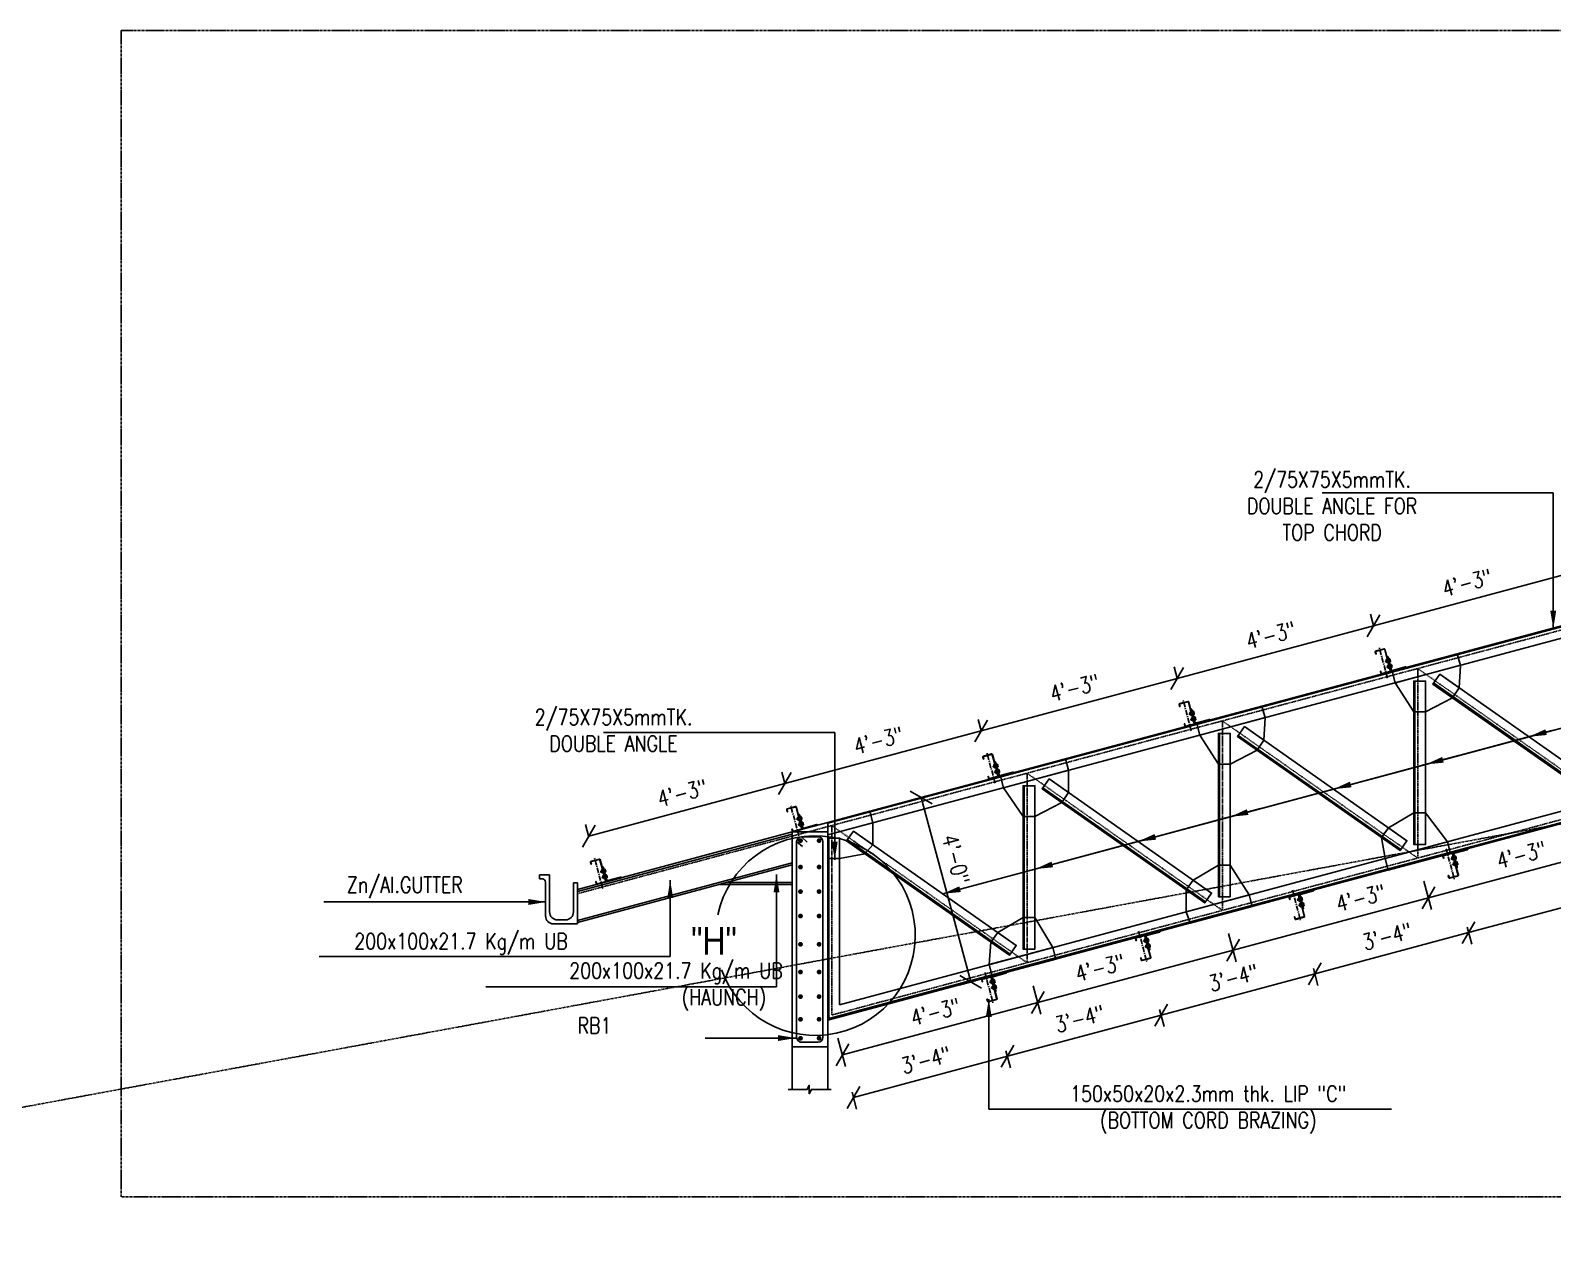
# Model space of a CAD drawing. Extents: x -95606 to 113309, y -42160 to -940.
# Drawn here: x 103888.3 to 104270.7, y -20087.2 to -19780.6 of the extents above; entities that cross this region are included whole.
import ezdxf

# ---------------------------------------------------------------- set-up
doc = ezdxf.new("R2010")
doc.units = 0
doc.header["$LTSCALE"] = 0.02
doc.header["$MEASUREMENT"] = 0
doc.header["$PDMODE"] = 3
doc.header["$PDSIZE"] = -2
for name, pattern in [('CENTER', [50.8, 31.75, -6.35, 6.35, -6.35]), ('CENTERX2', [101.6, 63.5, -12.7, 12.7, -12.7]), ('DASHEDX2', [1.5, 1, -0.5])]:
    doc.linetypes.add(name, pattern=pattern)
doc.layers.get('0').update_dxf_attribs({"linetype": 'CONTINUOUS'})
doc.layers.get('DEFPOINTS').update_dxf_attribs({"linetype": 'CONTINUOUS'})
for name, color, linetype in [('5T', 4, 'CONTINUOUS'), ('A-C PURLIN', 1, 'CONTINUOUS'), ('A-DIM', 1, 'CONTINUOUS'), ('A-GRID', 7, 'CENTERX2'), ('A-OL', 2, 'CONTINUOUS'), ('A-P FRAME', 4, 'CONTINUOUS'), ('A-WELD', 6, 'CONTINUOUS'), ('DIM', 7, 'CONTINUOUS'), ('dimentions', 8, 'CONTINUOUS'), ('EXLINE', 33, 'CONTINUOUS'), ('G-GRID', 7, 'CENTERX2'), ('GUSSET', 1, 'CONTINUOUS'), ('OL', 2, 'CONTINUOUS'), ('RF', 5, 'CONTINUOUS'), ('RF5', 6, 'CONTINUOUS'), ('S-DIM', 7, 'CONTINUOUS'), ('S-TXT', 2, 'CONTINUOUS')]:
    doc.layers.add(name, color=color, linetype=linetype)
doc.layers.add('Layer4', color=4, linetype='CONTINUOUS', lineweight=25)
doc.styles.add('ROMANC', font='romanc.shx')
doc.styles.add('style9', font='romans.shx', dxfattribs={"width": 0.8, "height": 4})
doc.dimstyles.new('TEXT-14', dxfattribs={"dimtxt": 4, "dimasz": 4.5, "dimexe": 3, "dimexo": 6, "dimgap": 2, "dimtad": 1, "dimdec": 0, "dimrnd": 0.5, "dimzin": 1, "dimdsep": 46, "dimlunit": 4, "dimtxsty": 'style9', "dimblk": 'OBLIQUE', "dimcen": 72.09, "dimclrd": 1, "dimclre": 1, "dimclrt": 2, "dimadec": 0, "dimazin": 0, "dimtfac": 1, "dimtdec": 0, "dimtofl": 0, "dimtmove": 0, "dimatfit": 3, "dimfxl": 1, "dimfrac": 2, "dimtolj": 1, "dimtzin": 0, "dimlwd": -1, "dimarcsym": 0})

# ---------------------------------------------------------------- blocks, each defined once
blk = doc.blocks.new('A BOLT')
at = {"layer": 'GUSSET'}
h = blk.add_hatch(dxfattribs=at)
h.set_pattern_fill('LINE', color=8, scale=12.375, angle=107, style=0)
h.set_pattern_definition([(286.416, (-3737.1646, 76954.9778), (1.483816784, 0.437161318), [])])
edge = h.paths.add_edge_path()
edge.add_line((7, -1.2), (11.8, 0.3))
edge.add_ellipse((11.2, 2.4), major_axis=(1.59, 1.59), ratio=1, start_angle=241.416, end_angle=331.416)
edge.add_line((13.3, 3.1), (13.1, 3.8))
edge.add_line((13.1, 3.8), (12.9, 4.6))
edge.add_ellipse((10.7, 3.9), major_axis=(1.59, 1.59), ratio=1, start_angle=331.416, end_angle=421.416)
edge.add_line((10.1, 6.1), (7.5, 5.3))
edge.add_line((7.5, 5.3), (5.3, 4.7))
edge.add_ellipse((5.9, 2.5), major_axis=(1.59, 1.59), ratio=1, start_angle=331.416, end_angle=421.416, ccw=False)
edge.add_line((8, 3.1), (8.3, 2.4))
edge.add_line((8.3, 2.4), (8.5, 1.6))
edge.add_ellipse((6.3, 1), major_axis=(1.59, 1.59), ratio=1, start_angle=241.416, end_angle=331.416, ccw=False)
at = {"layer": 'A-GRID'}
blk.add_line((15.8, 4.6), (-20.1, -5.9), dxfattribs=at)
at = {"layer": 'A-OL', "color": 1, "linetype": 'DASHEDX2'}
for p, q in [((-12.7, 8.6), (-11.9, 8.9)), ((-2.5, 11.6), (-3.3, 11.4)), ((-6, -14.1), (-5.2, -13.8)), ((4.2, -11.1), (3.3, -11.4))]:
    blk.add_line(p, q, dxfattribs=at)
at = {"layer": 'A-OL', "color": 1}
for p, q in [((-5.2, -13.8), (-11.9, 8.9)), ((3.3, -11.4), (-3.3, 11.4))]:
    blk.add_line(p, q, dxfattribs=at)
at = {"layer": 'OL'}
for p, q in [((-12.7, 8.6), (-6, -14.1)), ((-2.5, 11.6), (4.2, -11.1)), ((9.2, 5.8), (-0.1, 3.1))]:
    blk.add_line(p, q, dxfattribs=at)
for points in [[(-12.3, 7), (-16.9, 5.6, 0.414214), (-18.5, 2.8), (-18.1, 1.6)], [(-10.2, 0.2), (-14.9, -1.2, -0.414214), (-17.7, 0.3), (-18.1, 1.6)], [(-2, 10), (2.7, 11.3, -0.414214), (5.5, 9.8), (5.9, 8.6)], [(0, 3.1), (4.7, 4.5, 0.414214), (6.2, 7.3), (5.9, 8.6)], [(8.3, 2.4), (8, 3.1, 0.414214), (5.3, 4.7), (2.7, 3.9)], [(8.3, 2.4), (8.5, 1.6, -0.414214), (7, -1.2), (2.9, -2.4)], [(13.1, 3.8), (13.3, 3.1, -0.414214), (11.8, 0.3), (4.5, -1.9)], [(13.1, 3.8), (12.9, 4.6, 0.414214), (10.1, 6.1), (4.6, 4.5)], [(-16.8, -4.9), (-17, -4.2, -0.414214), (-15.5, -1.4), (-12.9, -0.6)], [(-16.8, -4.9), (-16.5, -5.7, 0.414214), (-13.7, -7.2), (-9.7, -6)], [(-8.5, -5.7), (-13.2, -7.1, 0.414214), (-14.7, -9.9), (-14.4, -11.1)], [(-6.5, -12.5), (-11.2, -13.9, -0.414214), (-14, -12.4), (-14.4, -11.1)], [(1.8, -2.7), (6.4, -1.3, -0.414214), (9.2, -2.8), (9.6, -4.1)], [(3.8, -9.5), (8.4, -8.2, 0.414214), (10, -5.4), (9.6, -4.1)]]:
    blk.add_lwpolyline(points, format="xyb", dxfattribs=at)
for points in [[(-0.9, 2.9), (-9.4, 0.4)], [(8.2, 5.5), (7.8, 5.4), (-0.1, 3.1)], [(-7.7, -5.3), (0.8, -2.8)]]:
    blk.add_lwpolyline(points, dxfattribs=at)
blk = doc.blocks.new('RT8-LIP')
at = {"layer": 'A-C PURLIN'}
h = blk.add_hatch(dxfattribs=at)
h.set_pattern_fill('STEEL', color=256, scale=8, angle=16.708, style=0)
h.set_pattern_definition([(61.708, (-15390.126, -58951.48), (-22.365806, 12.038718), []), (61.708, (-15393.777, -58939.315), (-22.365806, 12.038718), [])])
h.paths.add_polyline_path([(-50.1, 64.3), (-69.8, 129.9, -0.414214), (-66.4, 136.1), (-19.5, 150.2, -0.414214), (-13.3, 146.9), (-10.3, 136.8, 0.490314), (-8.8, 136.3, 0.490314), (-7.9, 137.5), (-11.6, 150, 0.414214), (-17.8, 153.3), (-69.6, 137.8, 0.414214), (-72.9, 131.6), (-52.5, 63.6), (-32.1, -4.4, 0.414214), (-25.9, -7.8), (25.9, 7.8, 0.414214), (29.2, 14), (25.5, 26.4, 0.490314), (24, 27, 0.490314), (23.1, 25.7), (26.1, 15.7, -0.414214), (22.7, 9.4), (-24.2, -4.6, -0.414214), (-30.4, -1.3)])
h = blk.add_hatch(dxfattribs=at)
h.set_pattern_fill('STEEL', color=256, scale=11, angle=106.708, style=0)
h.set_pattern_definition([(151.708, (-15373.637, -58962.002), (-16.553237, -30.752983), []), (151.708, (-15390.362, -58967.023), (-16.553237, -30.752983), [])])
h.paths.add_polyline_path([(-60.7, 86.2, 0.414214), (-64.1, 80), (-39.6, -1.4, -0.414214), (-43, -7.7), (-124.4, -32.1, 0.414214), (-127.7, -38.3), (-31.9, -9.6)])
for points in [[(24.2, 27.1), (23.7, 27, 0.414214), (23.1, 25.7), (26.1, 15.7, -0.414214), (22.7, 9.4), (-24.2, -4.6, -0.414214), (-30.4, -1.3), (-50.1, 64.3), (-69.8, 129.9, -0.414214), (-66.4, 136.1), (-19.5, 150.2, -0.414214), (-13.3, 146.9), (-10.3, 136.8, 0.414214), (-9, 136.2), (-8.5, 136.3, 0.414214), (-7.9, 137.5), (-11.6, 150, 0.414214), (-17.8, 153.3), (-69.6, 137.8, 0.414214), (-72.9, 131.6), (-52.5, 63.6), (-32.1, -4.4, 0.414214), (-25.9, -7.8), (25.9, 7.8, 0.414214), (29.2, 14), (25.5, 26.4, 0.414214)], [(-60.7, 86.2), (-31.9, -9.6), (-127.7, -38.3), (-127.7, -38.3, -0.414214), (-124.4, -32.1), (-43, -7.7, 0.414214), (-39.6, -1.4), (-64.1, 80, -0.414214), (-60.7, 86.2)]]:
    blk.add_lwpolyline(points, format="xyb", close=True, dxfattribs=at)
blk = doc.blocks.new('A$C7F18320F')
at = {"layer": 'A-C PURLIN', "xscale": 0.03999999999769976, "yscale": 0.03999999999769976, "zscale": 0.03999999999769976, "rotation": 357.2919999998659}
blk.add_blockref('RT8-LIP', (1.29, 0.32), dxfattribs=at)
at = {"layer": 'A-WELD', "xscale": 0.03999999999769976, "yscale": 0.03999999999769976, "zscale": 0.03999999999769976, "rotation": 357.2919999998659}
for p in [(-0.54, 2.81), (-0.18, 1.36)]:
    blk.add_blockref('A BOLT', p, dxfattribs=at)
blk = doc.blocks.new('_Oblique')
at = {"color": 0, "linetype": 'ByBlock', "lineweight": -2}
blk.add_line((-0.5, -0.5), (0.5, 0.5), dxfattribs=at)
blk = doc.blocks.new('*D67')
at = {"layer": 'DEFPOINTS', "color": 0, "lineweight": -2, "transparency": 16777216}
for p in [(104176.43, -19943.41), (104178.05, -19949.45), (104128.75, -19962.66)]:
    blk.add_point(p, dxfattribs=at)
at = {"layer": 'dimentions', "color": 1, "lineweight": -2, "transparency": 16777216}
for p, q in [((104176.5, -19943.66), (104175.65, -19940.51)), ((104127.2, -19956.87), (104126.36, -19953.72))]:
    blk.add_line(p, q, dxfattribs=at)
at = {"layer": 'dimentions', "color": 1, "transparency": 16777216}
blk.add_line((104127.13, -19956.62), (104176.43, -19943.41), dxfattribs=at)
at = {"layer": 'dimentions', "color": 1, "transparency": 16777216, "xscale": 4.5, "yscale": 4.5, "zscale": 4.5}
for p, rotation in [((104176.43, -19943.41), 14.99999999999684), ((104127.13, -19956.62), 194.9999999999968)]:
    blk.add_blockref('_Oblique', p, dxfattribs=dict(at, rotation=rotation))
at = {"layer": 'dimentions', "color": 2, "transparency": 16777216, "insert": (104150.65, -19945.78), "char_height": 4, "attachment_point": 5, "rotation": 15, "style": 'style9'}
blk.add_mtext('\\A1;4\'-3"', dxfattribs=at)
blk = doc.blocks.new('*D68')
at = {"layer": 'DEFPOINTS', "color": 0, "lineweight": -2, "transparency": 16777216}
for p in [(104225.73, -19930.2), (104227.35, -19936.24), (104178.05, -19949.45)]:
    blk.add_point(p, dxfattribs=at)
at = {"layer": 'dimentions', "color": 1, "lineweight": -2, "transparency": 16777216}
for p, q in [((104225.8, -19930.45), (104224.95, -19927.3)), ((104176.5, -19943.66), (104175.65, -19940.51))]:
    blk.add_line(p, q, dxfattribs=at)
at = {"layer": 'dimentions', "color": 1, "transparency": 16777216}
blk.add_line((104176.43, -19943.41), (104225.73, -19930.2), dxfattribs=at)
at = {"layer": 'dimentions', "color": 1, "transparency": 16777216, "xscale": 4.5, "yscale": 4.5, "zscale": 4.5}
for p, rotation in [((104225.73, -19930.2), 15.00000000000502), ((104176.43, -19943.41), 195.000000000005)]:
    blk.add_blockref('_Oblique', p, dxfattribs=dict(at, rotation=rotation))
at = {"layer": 'dimentions', "color": 2, "transparency": 16777216, "insert": (104199.95, -19932.57), "char_height": 4, "attachment_point": 5, "rotation": 15, "style": 'style9'}
blk.add_mtext('\\A1;4\'-3"', dxfattribs=at)
blk = doc.blocks.new('*D69')
at = {"layer": 'DEFPOINTS', "color": 0, "lineweight": -2, "transparency": 16777216}
for p in [(104275.03, -19916.99), (104276.65, -19923.03), (104227.35, -19936.24)]:
    blk.add_point(p, dxfattribs=at)
at = {"layer": 'dimentions', "color": 1, "lineweight": -2, "transparency": 16777216}
for p, q in [((104275.09, -19917.24), (104274.25, -19914.09)), ((104225.8, -19930.45), (104224.95, -19927.3))]:
    blk.add_line(p, q, dxfattribs=at)
at = {"layer": 'dimentions', "color": 1, "transparency": 16777216}
blk.add_line((104225.73, -19930.2), (104275.03, -19916.99), dxfattribs=at)
at = {"layer": 'dimentions', "color": 1, "transparency": 16777216, "xscale": 4.5, "yscale": 4.5, "zscale": 4.5}
for p, rotation in [((104275.03, -19916.99), 14.99999999999684), ((104225.73, -19930.2), 194.9999999999968)]:
    blk.add_blockref('_Oblique', p, dxfattribs=dict(at, rotation=rotation))
at = {"layer": 'dimentions', "color": 2, "transparency": 16777216, "insert": (104249.24, -19919.36), "char_height": 4, "attachment_point": 5, "rotation": 15, "style": 'style9'}
blk.add_mtext('\\A1;4\'-3"', dxfattribs=at)
blk = doc.blocks.new('*D77')
at = {"layer": 'DEFPOINTS', "color": 0, "lineweight": -2, "transparency": 16777216}
for p in [(104119.04, -19971.45), (104131.47, -20017.82), (104124.52, -20019.68)]:
    blk.add_point(p, dxfattribs=at)
at = {"layer": 'dimentions', "color": 1, "lineweight": -2, "transparency": 16777216}
for p, q in [((104113.25, -19973), (104109.2, -19974.09)), ((104125.67, -20019.37), (104121.62, -20020.45))]:
    blk.add_line(p, q, dxfattribs=at)
at = {"layer": 'dimentions', "color": 1, "transparency": 16777216}
blk.add_line((104112.09, -19973.31), (104124.52, -20019.68), dxfattribs=at)
at = {"layer": 'dimentions', "color": 1, "transparency": 16777216, "xscale": 4.5, "yscale": 4.5, "zscale": 4.5}
for p, rotation in [((104112.09, -19973.31), 104.9999999999933), ((104124.52, -20019.68), 284.9999999999933)]:
    blk.add_blockref('_Oblique', p, dxfattribs=dict(at, rotation=rotation))
at = {"layer": 'dimentions', "color": 2, "transparency": 16777216, "insert": (104120.79, -19988.86), "char_height": 4, "attachment_point": 5, "rotation": 285, "style": 'style9'}
blk.add_mtext('\\A1;4\'-0"', dxfattribs=at)
blk = doc.blocks.new('*D78')
at = {"layer": 'DEFPOINTS', "color": 0, "lineweight": -2, "transparency": 16777216}
for p in [(104127.13, -19956.62), (104128.75, -19962.66), (104079.45, -19975.87)]:
    blk.add_point(p, dxfattribs=at)
at = {"layer": 'dimentions', "color": 1, "transparency": 16777216}
blk.add_line((104077.83, -19969.83), (104127.13, -19956.62), dxfattribs=at)
at = {"layer": 'dimentions', "color": 1, "lineweight": -2, "transparency": 16777216}
for p, q in [((104127.2, -19956.87), (104126.36, -19953.72)), ((104077.9, -19970.07), (104077.06, -19966.93))]:
    blk.add_line(p, q, dxfattribs=at)
at = {"layer": 'dimentions', "color": 1, "transparency": 16777216, "xscale": 4.5, "yscale": 4.5, "zscale": 4.5}
for p, rotation in [((104127.13, -19956.62), 14.99999999999684), ((104077.83, -19969.83), 194.9999999999968)]:
    blk.add_blockref('_Oblique', p, dxfattribs=dict(at, rotation=rotation))
at = {"layer": 'dimentions', "color": 2, "transparency": 16777216, "insert": (104101.35, -19958.99), "char_height": 4, "attachment_point": 5, "rotation": 15, "style": 'style9'}
blk.add_mtext('\\A1;4\'-3"', dxfattribs=at)
blk = doc.blocks.new('*D79')
at = {"layer": 'DEFPOINTS', "color": 0, "lineweight": -2, "transparency": 16777216}
for p in [(104077.83, -19969.83), (104079.45, -19975.87), (104030.15, -19989.08)]:
    blk.add_point(p, dxfattribs=at)
at = {"layer": 'dimentions', "color": 1, "lineweight": -2, "transparency": 16777216}
for p, q in [((104077.9, -19970.07), (104077.06, -19966.93)), ((104028.6, -19983.28), (104027.76, -19980.14))]:
    blk.add_line(p, q, dxfattribs=at)
at = {"layer": 'dimentions', "color": 1, "transparency": 16777216}
blk.add_line((104028.54, -19983.03), (104077.83, -19969.83), dxfattribs=at)
at = {"layer": 'dimentions', "color": 1, "transparency": 16777216, "xscale": 4.5, "yscale": 4.5, "zscale": 4.5}
for p, rotation in [((104077.83, -19969.83), 14.99999999951527), ((104028.54, -19983.03), 194.9999999995153)]:
    blk.add_blockref('_Oblique', p, dxfattribs=dict(at, rotation=rotation))
at = {"layer": 'dimentions', "color": 2, "transparency": 16777216, "insert": (104052.05, -19972.2), "char_height": 4, "attachment_point": 5, "rotation": 15, "style": 'style9'}
blk.add_mtext('\\A1;4\'-3"', dxfattribs=at)
blk = doc.blocks.new('*D81')
at = {"layer": 'DEFPOINTS', "color": 0, "lineweight": -2, "transparency": 16777216}
for p in [(104131.8, -20031.18), (104133.73, -20038.35), (104093.17, -20041.53)]:
    blk.add_point(p, dxfattribs=at)
at = {"layer": 'dimentions', "color": 1, "lineweight": -2, "transparency": 16777216}
for p, q in [((104133.36, -20036.97), (104134.5, -20041.25)), ((104094.72, -20047.33), (104095.86, -20051.6))]:
    blk.add_line(p, q, dxfattribs=at)
at = {"layer": 'dimentions', "color": 1, "transparency": 16777216}
blk.add_line((104095.09, -20048.7), (104133.73, -20038.35), dxfattribs=at)
at = {"layer": 'dimentions', "color": 1, "transparency": 16777216, "xscale": 4.5, "yscale": 4.5, "zscale": 4.5}
for p, rotation in [((104133.73, -20038.35), 14.9999999995443), ((104095.09, -20048.7), 194.9999999995443)]:
    blk.add_blockref('_Oblique', p, dxfattribs=dict(at, rotation=rotation))
at = {"layer": 'dimentions', "color": 2, "transparency": 16777216, "insert": (104113.27, -20039.29), "char_height": 4, "attachment_point": 5, "rotation": 15, "style": 'style9'}
blk.add_mtext('\\A1;3\'-4"', dxfattribs=at)
blk = doc.blocks.new('*D82')
at = {"layer": 'DEFPOINTS', "color": 0, "lineweight": -2, "transparency": 16777216}
for p in [(104170.44, -20020.83), (104172.36, -20028), (104131.8, -20031.18)]:
    blk.add_point(p, dxfattribs=at)
at = {"layer": 'dimentions', "color": 1, "transparency": 16777216}
blk.add_line((104133.73, -20038.35), (104172.36, -20028), dxfattribs=at)
at = {"layer": 'dimentions', "color": 1, "lineweight": -2, "transparency": 16777216}
for p, q in [((104171.99, -20026.62), (104173.14, -20030.89)), ((104133.36, -20036.97), (104134.5, -20041.25))]:
    blk.add_line(p, q, dxfattribs=at)
at = {"layer": 'dimentions', "color": 1, "transparency": 16777216, "xscale": 4.5, "yscale": 4.5, "zscale": 4.5}
for p, rotation in [((104172.36, -20028), 14.9999999995443), ((104133.73, -20038.35), 194.9999999995443)]:
    blk.add_blockref('_Oblique', p, dxfattribs=dict(at, rotation=rotation))
at = {"layer": 'dimentions', "color": 2, "transparency": 16777216, "insert": (104151.91, -20028.94), "char_height": 4, "attachment_point": 5, "rotation": 15, "style": 'style9'}
blk.add_mtext('\\A1;3\'-4"', dxfattribs=at)
blk = doc.blocks.new('*D83')
at = {"layer": 'DEFPOINTS', "color": 0, "lineweight": -2, "transparency": 16777216}
for p in [(104209.08, -20010.47), (104211, -20017.64), (104170.44, -20020.83)]:
    blk.add_point(p, dxfattribs=at)
at = {"layer": 'dimentions', "color": 1, "transparency": 16777216}
blk.add_line((104172.36, -20028), (104211, -20017.64), dxfattribs=at)
at = {"layer": 'dimentions', "color": 1, "lineweight": -2, "transparency": 16777216}
for p, q in [((104210.63, -20016.27), (104211.78, -20020.54)), ((104171.99, -20026.62), (104173.14, -20030.89))]:
    blk.add_line(p, q, dxfattribs=at)
at = {"layer": 'dimentions', "color": 1, "transparency": 16777216, "xscale": 4.5, "yscale": 4.5, "zscale": 4.5}
for p, rotation in [((104211, -20017.64), 14.9999999995443), ((104172.36, -20028), 194.9999999995443)]:
    blk.add_blockref('_Oblique', p, dxfattribs=dict(at, rotation=rotation))
at = {"layer": 'dimentions', "color": 2, "transparency": 16777216, "insert": (104190.55, -20018.59), "char_height": 4, "attachment_point": 5, "rotation": 15, "style": 'style9'}
blk.add_mtext('\\A1;3\'-4"', dxfattribs=at)
blk = doc.blocks.new('*D84')
at = {"layer": 'DEFPOINTS', "color": 0, "lineweight": -2, "transparency": 16777216}
for p in [(104247.72, -20000.12), (104249.64, -20007.29), (104209.08, -20010.47)]:
    blk.add_point(p, dxfattribs=at)
at = {"layer": 'dimentions', "color": 1, "lineweight": -2, "transparency": 16777216}
for p, q in [((104249.27, -20005.92), (104250.41, -20010.19)), ((104210.63, -20016.27), (104211.78, -20020.54))]:
    blk.add_line(p, q, dxfattribs=at)
at = {"layer": 'dimentions', "color": 1, "transparency": 16777216}
blk.add_line((104211, -20017.64), (104249.64, -20007.29), dxfattribs=at)
at = {"layer": 'dimentions', "color": 1, "transparency": 16777216, "xscale": 4.5, "yscale": 4.5, "zscale": 4.5}
for p, rotation in [((104249.64, -20007.29), 14.99999999954969), ((104211, -20017.64), 194.9999999995497)]:
    blk.add_blockref('_Oblique', p, dxfattribs=dict(at, rotation=rotation))
at = {"layer": 'dimentions', "color": 2, "transparency": 16777216, "insert": (104229.18, -20008.23), "char_height": 4, "attachment_point": 5, "rotation": 15, "style": 'style9'}
blk.add_mtext('\\A1;3\'-4"', dxfattribs=at)
blk = doc.blocks.new('*D85')
at = {"layer": 'DEFPOINTS', "color": 0, "lineweight": -2, "transparency": 16777216}
for p in [(104138.68, -20014.85), (104141.36, -20024.86), (104089.59, -20028)]:
    blk.add_point(p, dxfattribs=at)
at = {"layer": 'dimentions', "color": 1, "lineweight": -2, "transparency": 16777216}
for p, q in [((104140.23, -20020.64), (104142.14, -20027.75)), ((104091.15, -20033.8), (104093.05, -20040.91))]:
    blk.add_line(p, q, dxfattribs=at)
at = {"layer": 'dimentions', "color": 1, "transparency": 16777216}
blk.add_line((104092.28, -20038.01), (104141.36, -20024.86), dxfattribs=at)
at = {"layer": 'dimentions', "color": 1, "transparency": 16777216, "xscale": 4.5, "yscale": 4.5, "zscale": 4.5}
for p, rotation in [((104141.36, -20024.86), 15.00000000000136), ((104092.28, -20038.01), 195.0000000000014)]:
    blk.add_blockref('_Oblique', p, dxfattribs=dict(at, rotation=rotation))
at = {"layer": 'dimentions', "color": 2, "transparency": 16777216, "insert": (104115.68, -20027.2), "char_height": 4, "attachment_point": 5, "rotation": 15, "style": 'style9'}
blk.add_mtext('\\A1;4\'-3"', dxfattribs=at)
blk = doc.blocks.new('*D86')
at = {"layer": 'DEFPOINTS', "color": 0, "lineweight": -2, "transparency": 16777216}
for p in [(104187.76, -20001.7), (104190.44, -20011.71), (104138.68, -20014.85)]:
    blk.add_point(p, dxfattribs=at)
at = {"layer": 'dimentions', "color": 1, "lineweight": -2, "transparency": 16777216}
for p, q in [((104189.31, -20007.49), (104191.22, -20014.6)), ((104140.23, -20020.64), (104142.14, -20027.75))]:
    blk.add_line(p, q, dxfattribs=at)
at = {"layer": 'dimentions', "color": 1, "transparency": 16777216}
blk.add_line((104141.36, -20024.86), (104190.44, -20011.71), dxfattribs=at)
at = {"layer": 'dimentions', "color": 1, "transparency": 16777216, "xscale": 4.5, "yscale": 4.5, "zscale": 4.5}
for p, rotation in [((104190.44, -20011.71), 15.00000000000136), ((104141.36, -20024.86), 195.0000000000014)]:
    blk.add_blockref('_Oblique', p, dxfattribs=dict(at, rotation=rotation))
at = {"layer": 'dimentions', "color": 2, "transparency": 16777216, "insert": (104157.04, -20016.12), "char_height": 4, "attachment_point": 5, "rotation": 15, "style": 'style9'}
blk.add_mtext('\\A1;4\'-3"', dxfattribs=at)
blk = doc.blocks.new('*D87')
at = {"layer": 'DEFPOINTS', "color": 0, "lineweight": -2, "transparency": 16777216}
for p in [(104236.84, -19988.55), (104239.52, -19998.55), (104187.76, -20001.7)]:
    blk.add_point(p, dxfattribs=at)
at = {"layer": 'dimentions', "color": 1, "lineweight": -2, "transparency": 16777216}
for p, q in [((104238.4, -19994.34), (104240.3, -20001.45)), ((104189.31, -20007.49), (104191.22, -20014.6))]:
    blk.add_line(p, q, dxfattribs=at)
at = {"layer": 'dimentions', "color": 1, "transparency": 16777216}
blk.add_line((104190.44, -20011.71), (104239.52, -19998.55), dxfattribs=at)
at = {"layer": 'dimentions', "color": 1, "transparency": 16777216, "xscale": 4.5, "yscale": 4.5, "zscale": 4.5}
for p, rotation in [((104239.52, -19998.55), 15.00000000000136), ((104190.44, -20011.71), 195.0000000000014)]:
    blk.add_blockref('_Oblique', p, dxfattribs=dict(at, rotation=rotation))
at = {"layer": 'dimentions', "color": 2, "transparency": 16777216, "insert": (104222.55, -19998.57), "char_height": 4, "attachment_point": 5, "rotation": 15, "style": 'style9'}
blk.add_mtext('\\A1;4\'-3"', dxfattribs=at)
blk = doc.blocks.new('*D88')
at = {"layer": 'DEFPOINTS', "color": 0, "lineweight": -2, "transparency": 16777216}
for p in [(104285.92, -19975.39), (104288.61, -19985.4), (104236.84, -19988.55)]:
    blk.add_point(p, dxfattribs=at)
at = {"layer": 'dimentions', "color": 1, "lineweight": -2, "transparency": 16777216}
for p, q in [((104287.48, -19981.19), (104289.38, -19988.3)), ((104238.39, -19994.34), (104240.3, -20001.45))]:
    blk.add_line(p, q, dxfattribs=at)
at = {"layer": 'dimentions', "color": 1, "transparency": 16777216}
blk.add_line((104239.52, -19998.55), (104288.61, -19985.4), dxfattribs=at)
at = {"layer": 'dimentions', "color": 1, "transparency": 16777216, "xscale": 4.5, "yscale": 4.5, "zscale": 4.5}
for p, rotation in [((104288.61, -19985.4), 15.00000000000561), ((104239.52, -19998.55), 195.0000000000056)]:
    blk.add_blockref('_Oblique', p, dxfattribs=dict(at, rotation=rotation))
at = {"layer": 'dimentions', "color": 2, "transparency": 16777216, "insert": (104262.93, -19987.75), "char_height": 4, "attachment_point": 5, "rotation": 15, "style": 'style9'}
blk.add_mtext('\\A1;4\'-3"', dxfattribs=at)
blk = doc.blocks.new('*D101')
at = {"layer": 'DEFPOINTS', "color": 0, "lineweight": -2, "transparency": 16777216}
for p in [(104353.91, -19971.67), (104355.83, -19978.84), (104247.72, -20000.12)]:
    blk.add_point(p, dxfattribs=at)
at = {"layer": 'dimentions', "color": 1, "transparency": 16777216}
blk.add_line((104249.64, -20007.29), (104355.83, -19978.84), dxfattribs=at)
at = {"layer": 'dimentions', "color": 1, "lineweight": -2, "transparency": 16777216}
for p, q in [((104355.46, -19977.46), (104356.6, -19981.73)), ((104249.27, -20005.92), (104250.41, -20010.19))]:
    blk.add_line(p, q, dxfattribs=at)
at = {"layer": 'dimentions', "color": 1, "transparency": 16777216, "xscale": 4.5, "yscale": 4.5, "zscale": 4.5}
for p, rotation in [((104355.83, -19978.84), 14.99999999954684), ((104249.64, -20007.29), 194.9999999995468)]:
    blk.add_blockref('_Oblique', p, dxfattribs=dict(at, rotation=rotation))
at = {"layer": 'dimentions', "color": 2, "transparency": 16777216, "insert": (104301.6, -19988.83), "char_height": 4, "attachment_point": 5, "rotation": 15, "style": 'style9'}
blk.add_mtext('\\A1;9\'-2"', dxfattribs=at)

msp = doc.modelspace()

# ---------------------------------------------------------------- linework, layer by layer
at = {"layer": 'A-DIM', "ltscale": 2}
for p, q in [((104025.704, -19996.98), (104079.703, -19982.511)), ((104025.704, -20004.227), (104079.703, -19989.758)), ((104063.357, -19994.656), (104079.703, -19994.656))]:
    msp.add_line(p, q, dxfattribs=at)
at = {"layer": 'A-GRID'}
for p, q in [((104229.251, -19943.343), (104227.218, -19935.757)), ((104179.953, -19956.553), (104177.92, -19948.967)), ((104130.654, -19969.762), (104128.622, -19962.176)), ((104081.356, -19982.972), (104079.323, -19975.386)), ((104243.997, -19986.242), (104246.029, -19993.828)), ((104032.058, -19996.181), (104030.025, -19988.595)), ((104205.36, -19996.595), (104207.392, -20004.181)), ((104166.723, -20006.948), (104168.755, -20014.534)), ((104128.086, -20017.301), (104130.118, -20024.887))]:
    msp.add_line(p, q, dxfattribs=at)
at = {"layer": 'A-P FRAME', "color": 2}
for p, q in [((104016.175, -19992.792), (104016.175, -19993.792)), ((104016.175, -19992.792), (104018.704, -19992.792)), ((104016.175, -19993.792), (104016.904, -19993.792)), ((104017.704, -19994.592), (104017.704, -20003.088)), ((104018.704, -19992.792), (104018.704, -20002.088)), ((104024.704, -19994.781), (104024.704, -20002.088)), ((104024.704, -19994.781), (104025.704, -19994.781)), ((104025.704, -19994.781), (104025.704, -20005.088)), ((104025.704, -19994.781), (104025.704, -20005.088)), ((104025.704, -20005.088), (104019.704, -20005.088)), ((104022.704, -20004.088), (104020.704, -20004.088))]:
    msp.add_line(p, q, dxfattribs=at)
for centre, radius, start, end in [((104016.904, -19994.592), 0.8, 0, 90), ((104020.704, -20002.088), 2, 180, 270), ((104022.704, -20002.088), 2, 270, 0), ((104019.704, -20003.088), 2, 180, 270)]:
    msp.add_arc(centre, radius, start, end, dxfattribs=at)
at = {"layer": 'EXLINE', "color": 2}
for p, q in [((104025.704, -19996.463), (104079.703, -19981.994)), ((104025.704, -20004.745), (104079.703, -19990.276)), ((104025.704, -19996.463), (104025.704, -20002.674)), ((104061.491, -19995.156), (104079.703, -19995.156))]:
    msp.add_line(p, q, dxfattribs=at)
at = {"layer": 'EXLINE'}
for p, q in [((104079.703, -19981.993), (104088.595, -19981.993)), ((104079.703, -19981.993), (104079.703, -20031.686)), ((104088.595, -20031.686), (104088.595, -19981.993)), ((104079.702, -20046.673), (104079.702, -20031.686)), ((104088.594, -20031.686), (104088.594, -20046.674)), ((104079.701, -20035.993), (104088.594, -20035.993)), ((104079.702, -20035.993), (104088.594, -20035.993))]:
    msp.add_line(p, q, dxfattribs=at)
at = {"layer": 'G-GRID', "color": 8, "ltscale": 0.1}
for p, q in [((104025.702, -19997.498), (104678.581, -19822.559)), ((104089.595, -20028), (104678.581, -19870.182)), ((104236.842, -19940.923), (104236.842, -19988.546)), ((104236.842, -19940.923), (104285.924, -19975.394)), ((104187.76, -19954.075), (104187.76, -20001.697)), ((104187.76, -19954.075), (104236.842, -19988.546)), ((104138.678, -19967.226), (104138.678, -20014.849)), ((104138.678, -19967.226), (104187.76, -20001.697)), ((104089.595, -19980.378), (104089.595, -20028)), ((104089.595, -19980.378), (104138.678, -20014.849))]:
    msp.add_line(p, q, dxfattribs=at)
at = {"layer": 'Layer4'}
for p, q in [((104231.277, -19944.485), (104247.588, -19940.114)), ((104182.112, -19957.658), (104198.506, -19953.266)), ((104228.677, -19988.663), (104244.291, -19984.479)), ((104178.67, -20002.062), (104194.492, -19997.823))]:
    msp.add_line(p, q, dxfattribs=at)
for points in [[(104235.842, -19951.829), (104235.842, -19944.09), (104238.842, -19944.09), (104238.842, -19951.829)], [(104247.284, -19945.8), (104242.407, -19942.374), (104240.641, -19944.82), (104245.551, -19948.268)], [(104198.202, -19958.951), (104193.325, -19955.526), (104191.559, -19957.971), (104196.469, -19961.42)], [(104186.76, -19964.981), (104186.76, -19957.241), (104189.76, -19957.241), (104189.76, -19964.981)], [(104132.76, -19970.882), (104149.123, -19966.498)], [(104137.678, -19978.132), (104137.678, -19970.393), (104140.678, -19970.393), (104140.678, -19978.132)], [(104149.12, -19972.103), (104144.243, -19968.677), (104142.477, -19971.122), (104147.388, -19974.572)], [(104088.595, -19982.716), (104099.925, -19979.68)], [(104235.842, -19977.209), (104235.842, -19985.111), (104238.842, -19985.111), (104238.842, -19977.209)], [(104099.948, -19985.191), (104095.09, -19981.779), (104093.356, -19984.248), (104097.947, -19987.472)], [(104229.479, -19980.918), (104234.142, -19984.192), (104232.409, -19986.661), (104227.746, -19983.386)], [(104091.595, -19988.685), (104091.595, -19983.544), (104088.595, -19983.544)], [(104186.76, -19990.36), (104186.76, -19998.263), (104189.76, -19998.263), (104189.76, -19990.36)], [(104180.397, -19994.069), (104185.06, -19997.344), (104183.327, -19999.812), (104178.664, -19996.538)], [(104137.678, -20003.512), (104137.678, -20011.414), (104140.678, -20011.414), (104140.678, -20003.512)], [(104131.315, -20007.221), (104135.978, -20010.495), (104134.244, -20012.964), (104129.582, -20009.689)], [(104145.141, -20011.046), (104129.161, -20015.328)]]:
    msp.add_lwpolyline(points, dxfattribs=at)
msp.add_arc((104085.496, -20008.034), 25.094, 199.98992, 167.88827, dxfattribs=at)
at = {"layer": 'RF', "color": 2, "const_width": 0.6}
for points in [[(104082.056, -19984.164, 1), (104081.456, -19984.164, 1)], [(104086.134, -19984.164, -1), (104086.734, -19984.164, -1)], [(104082.056, -19990.797, -1), (104081.456, -19990.797, -1)], [(104086.134, -19990.797, 1), (104086.734, -19990.797, 1)], [(104082.056, -19996.959, -1), (104081.456, -19996.959, -1)], [(104086.134, -19996.959, 1), (104086.734, -19996.959, 1)], [(104082.056, -20003.122, -1), (104081.456, -20003.122, -1)], [(104086.134, -20003.122, 1), (104086.734, -20003.122, 1)], [(104082.056, -20010.198, -1), (104081.456, -20010.198, -1)], [(104086.134, -20010.198, 1), (104086.734, -20010.198, 1)], [(104082.056, -20017.182, -1), (104081.456, -20017.182, -1)], [(104086.134, -20017.182, 1), (104086.734, -20017.182, 1)], [(104082.056, -20023.345, -1), (104081.456, -20023.345, -1)], [(104086.134, -20023.345, 1), (104086.734, -20023.345, 1)], [(104082.056, -20029.039, -1), (104081.456, -20029.039, -1)], [(104086.134, -20029.039, 1), (104086.734, -20029.039, 1)], [(104082.055, -20033.822, -1), (104081.455, -20033.822, -1)], [(104082.055, -20033.822, -1), (104081.455, -20033.822, -1)], [(104086.133, -20033.822, 1), (104086.733, -20033.822, 1)]]:
    msp.add_lwpolyline(points, format="xyb", close=True, dxfattribs=at)
at = {"layer": 'RF5', "color": 2}
for p, q in [((104079.703, -19981.994), (104088.595, -19979.61)), ((104234.142, -19984.192), (104232.409, -19986.661))]:
    msp.add_line(p, q, dxfattribs=at)
at = {"layer": 'RF5', "color": 160}
for p, q in [((104081.995, -19983.193), (104086.195, -19983.193)), ((104081.995, -19983.193), (104083.419, -19984.543)), ((104080.795, -19984.393), (104082.294, -19985.667)), ((104080.795, -19984.393), (104080.795, -20032.847)), ((104087.395, -19984.393), (104087.395, -20032.848)), ((104080.795, -20032.847), (104080.795, -20033.593)), ((104087.395, -20032.848), (104087.395, -20033.594)), ((104081.994, -20034.793), (104086.194, -20034.793)), ((104081.994, -20034.793), (104086.194, -20034.793))]:
    msp.add_line(p, q, dxfattribs=at)
at = {"layer": 'RF5'}
msp.add_lwpolyline([(104079.703, -19981.993), (104088.595, -19979.61), (104088.594, -20035.993), (104079.703, -20035.993)], close=True, dxfattribs=at)
at = {"layer": 'RF5', "color": 160}
for centre, radius, start, end in [((104081.995, -19984.393), 1.2, 90, 180), ((104086.195, -19984.393), 1.2, 0, 90), ((104081.994, -20033.593), 1.2, 179.98856, 270), ((104086.194, -20033.592), 1.201, 270.0259, 359.93746)]:
    msp.add_arc(centre, radius, start, end, dxfattribs=at)
at = {"layer": 'S-DIM', "color": 2}
for p, q in [((104088.595, -19979.61), (104679.581, -19821.256)), ((104088.594, -19982.716), (104676.581, -19825.166)), ((104091.595, -20025.394), (104676.581, -19868.648)), ((104088.595, -20029.304), (104679.702, -19870.917)), ((104025.702, -19996.462), (104025.702, -19999.568))]:
    msp.add_line(p, q, dxfattribs=at)
at = {"layer": 'S-DIM', "color": 1}
for p, q in [((104088.595, -19979.817), (104679.261, -19821.549)), ((104088.915, -20028.887), (104679.261, -19870.704)), ((104236.162, -19944.09), (104236.162, -19985.111)), ((104240.829, -19944.559), (104281.676, -19973.246)), ((104187.08, -19957.241), (104187.08, -19998.263)), ((104191.747, -19957.71), (104232.594, -19986.398)), ((104137.998, -19970.393), (104137.998, -20011.414)), ((104142.665, -19970.862), (104183.512, -19999.549)), ((104088.915, -19983.544), (104088.915, -20028.887)), ((104093.541, -19983.985), (104134.429, -20012.701))]:
    msp.add_line(p, q, dxfattribs=at)
at = {"layer": 'S-DIM', "color": 3, "linetype": 'Continuous'}
for points in [[(104230.418, -19941.609), (104231.194, -19944.507), (104235.842, -19951.829), (104238.842, -19951.829), (104245.551, -19948.268), (104247.284, -19945.8), (104247.594, -19940.137), (104246.728, -19937.239), (104230.418, -19941.609)], [(104181.336, -19954.761), (104182.112, -19957.658), (104186.76, -19964.981), (104189.76, -19964.981), (104196.469, -19961.42), (104198.202, -19958.951), (104198.512, -19953.288), (104197.646, -19950.39), (104181.336, -19954.761)], [(104131.984, -19967.984), (104132.76, -19970.882), (104137.678, -19978.132), (104140.678, -19978.132), (104147.388, -19974.572), (104149.121, -19972.103), (104149.123, -19966.498), (104148.346, -19963.6), (104131.984, -19967.984)], [(104088.595, -19988.685), (104088.595, -19979.61), (104099.148, -19976.782)], [(104088.595, -19988.685), (104088.595, -19979.61), (104099.148, -19976.782)], [(104099.148, -19976.783), (104099.925, -19979.68), (104099.948, -19985.191), (104097.948, -19987.473), (104091.595, -19988.685), (104088.595, -19988.685)], [(104245.067, -19987.377), (104244.291, -19984.479), (104238.842, -19977.209), (104235.842, -19977.209), (104229.479, -19980.918), (104227.746, -19983.386), (104228.677, -19988.663), (104229.453, -19991.561), (104245.067, -19987.377)], [(104195.269, -20000.72), (104194.492, -19997.823), (104189.76, -19990.36), (104186.76, -19990.36), (104180.397, -19994.069), (104178.664, -19996.538), (104178.67, -20002.062), (104179.655, -20004.904), (104195.269, -20000.72)], [(104145.917, -20013.944), (104145.141, -20011.046), (104140.678, -20003.512), (104137.678, -20003.512), (104131.315, -20007.221), (104129.582, -20009.689), (104129.161, -20015.328), (104129.938, -20018.226), (104145.917, -20013.944)]]:
    msp.add_lwpolyline(points, dxfattribs=at)
at = {"layer": 'S-DIM', "color": 1}
msp.add_lwpolyline([(104078.657, -20046.673), (104083.41, -20046.673), (104083.938, -20045.622), (104083.938, -20047.745), (104084.495, -20046.674), (104089.478, -20046.674)], dxfattribs=at)
at = {"layer": 'S-TXT', "color": 5, "linetype": 'CENTER', "lineweight": -2}
msp.add_line((105355.57, -19780.599), (103131.986, -20190.049), dxfattribs=at)
at = {"layer": 'S-TXT'}
for p, q in [((104235.842, -19985.111), (104235.842, -19944.09)), ((104235.842, -19944.09), (104238.842, -19944.09)), ((104238.842, -19985.111), (104238.842, -19944.09)), ((104240.641, -19944.82), (104281.491, -19973.509)), ((104242.407, -19942.374), (104283.224, -19971.041)), ((104193.325, -19955.526), (104234.142, -19984.192)), ((104186.76, -19998.263), (104186.76, -19957.241)), ((104186.76, -19957.241), (104189.76, -19957.241)), ((104189.76, -19998.263), (104189.76, -19957.241)), ((104191.559, -19957.971), (104232.409, -19986.661)), ((104137.678, -20011.414), (104137.678, -19970.393)), ((104137.678, -19970.393), (104140.678, -19970.393)), ((104140.678, -20011.414), (104140.678, -19970.393)), ((104142.477, -19971.123), (104183.327, -19999.812)), ((104144.243, -19968.677), (104185.06, -19997.344)), ((104088.595, -20031.687), (104088.595, -19981.993)), ((104095.09, -19981.779), (104135.978, -20010.495)), ((104088.595, -19983.544), (104091.595, -19983.544)), ((104091.595, -20025.394), (104091.595, -19983.544)), ((104093.356, -19984.248), (104134.244, -20012.964)), ((104238.842, -19985.111), (104235.842, -19985.111)), ((104189.76, -19998.263), (104186.76, -19998.263)), ((104140.678, -20011.414), (104137.678, -20011.414))]:
    msp.add_line(p, q, dxfattribs=at)
at = {"layer": 'S-TXT', "color": 5, "linetype": 'CENTER', "lineweight": -2}
msp.add_lwpolyline([(103911.075, -19780.599), (105355.57, -19780.599), (105355.57, -20073.694), (103911.075, -20073.694)], close=True, dxfattribs=at)

# ---------------------------------------------------------------- block references
at = {"ltscale": 44}
for p, xscale, yscale, zscale, rotation in [((104230.163, -19941.677), -0.9833464483156201, 0.983346448316297, 0.9833464483155909, 29.00000000113411), ((104180.865, -19954.887), -0.9833464483156201, 0.983346448316297, 0.9833464483155909, 29.00000000113411), ((104131.566, -19968.096), -0.9833464483156201, 0.983346448316297, 0.9833464483155909, 29.00000000113411), ((104082.268, -19981.306), -0.9833464483156201, 0.983346448316297, 0.9833464483155909, 29.00000000113411), ((104032.97, -19994.515), -0.9833464483156201, 0.983346448316297, 0.9833464483155909, 29.00000000113411), ((104245.62, -19987.229), 0.9833464483156208, 0.9833464483156208, 0.9833464483156208, 181.0000000009954), ((104206.982, -19997.582), 0.9833464483156208, 0.9833464483156208, 0.9833464483156208, 181.0000000009954), ((104168.345, -20007.935), 0.9833464483156208, 0.9833464483156208, 0.9833464483156208, 181.0000000009954), ((104129.708, -20018.287), 0.9833464483156208, 0.9833464483156208, 0.9833464483156208, 181.0000000009954)]:
    msp.add_blockref('A$C7F18320F', p, dxfattribs=dict(at, xscale=xscale, yscale=yscale, zscale=zscale, rotation=rotation))

# ---------------------------------------------------------------- texts
at = {"layer": '5T', "lineweight": 9, "insert": (104060.013, -20005.829), "char_height": 7, "width": 8.91431, "attachment_point": 2, "style": 'ROMANC'}
msp.add_mtext('{\\fSwis721 Cn BT|b0|i0|c0|p34;"H"}', dxfattribs=at)
at = {"layer": 'dimentions', "color": 2, "char_height": 4, "attachment_point": 5, "style": 'style9'}
for s, insert in [('2/75X75X5mmTK. \\PDOUBLE ANGLE FOR\\PTOP CHORD', (104215.339, -19900.085)), ('2/75X75X5mmTK. \\PDOUBLE ANGLE', (104034.788, -19956.462))]:
    msp.add_mtext_dynamic_manual_height_columns(s, width=104.19387, gutter_width=16, heights=[0], dxfattribs=dict(at, insert=insert))
for s, insert, width in [('Zn/Al.GUTTER', (103982.348, -19995.941), 104.19387), ('200x100x21.7 Kg/m UB', (103996.455, -20010.116), 104.19387), ('200x100x21.7 Kg/m UB \\P           (HAUNCH)', (104050.465, -20020.831), 104.19387), ('RB1', (104029.999, -20030.623), 76.41678), ('150x50x20x2.3mm thk. LIP "C" \\P(BOTTOM CORD BRAZING)\\P ', (104184.222, -20055.087), 104.19387)]:
    msp.add_mtext(s, dxfattribs=dict(at, insert=insert, width=width))

# ---------------------------------------------------------------- dimensions: what is measured, and where the dimension line sits
at = {"layer": 'dimentions'}
for p1, p2, distance, picture, middle in [((104227.348, -19936.242), (104276.647, -19923.032), 6.258, '*D69', (104249.244, -19919.361)), ((104178.05, -19949.451), (104227.348, -19936.242), 6.258, '*D68', (104199.946, -19932.57)), ((104128.752, -19962.661), (104178.05, -19949.451), 6.258, '*D67', (104150.647, -19945.78)), ((104079.453, -19975.87), (104128.752, -19962.661), 6.258, '*D78', (104101.349, -19958.989)), ((104030.155, -19989.08), (104079.453, -19975.87), 6.258, '*D79', (104052.051, -19972.198)), ((104247.715, -20000.121), (104353.907, -19971.667), -7.422, '*D101', (104301.598, -19988.831)), ((104236.842, -19988.546), (104285.925, -19975.394), -10.361, '*D88', (104262.931, -19987.747)), ((104209.078, -20010.474), (104247.715, -20000.121), -7.422, '*D84', (104229.184, -20008.235)), ((104170.441, -20020.826), (104209.078, -20010.474), -7.422, '*D83', (104190.547, -20018.587)), ((104089.595, -20028), (104138.678, -20014.849), -10.361, '*D85', (104115.684, -20027.201)), ((104131.804, -20031.179), (104170.441, -20020.826), -7.422, '*D82', (104151.91, -20028.94)), ((104093.167, -20041.532), (104131.804, -20031.179), -7.422, '*D81', (104113.273, -20039.293))]:
    dim = msp.add_aligned_dim(p1=p1, p2=p2, distance=distance, dimstyle='TEXT-14', override={"dimfxl": 0.18}, dxfattribs=at)
    dim.commit()
    dim.dimension.update_dxf_attribs({"geometry": picture, "text_midpoint": middle})
for base, p1, p2, angle, picture, middle in [((104124.517, -20019.678), (104119.044, -19971.452), (104131.467, -20017.816), 285, '*D77', (104116.562, -19989.99)), ((104239.524, -19998.554), (104187.76, -20001.697), (104236.843, -19988.546), 15, '*D87', (104223.682, -20002.799)), ((104190.442, -20011.705), (104138.678, -20014.849), (104187.761, -20001.697), 15, '*D86', (104158.17, -20020.353))]:
    dim = msp.add_linear_dim(base=base, p1=p1, p2=p2, angle=angle, dimstyle='TEXT-14', override={"dimfxl": 0.18}, dxfattribs=at)
    dim.commit()
    dim.dimension.update_dxf_attribs({"geometry": picture, "text_midpoint": middle, "dimtype": 161})

# ---------------------------------------------------------------- leaders
at = {"layer": 'DIM'}
for points in [[(104049.022, -19994.087), (104049.022, -20013.295), (103960.775, -20013.295)], [(104075.725, -19992.673), (104075.725, -20020.885), (104002.693, -20020.885)], [(104017.884, -19999.577), (103962.025, -19999.577)], [(104080.588, -20033.769), (104057.799, -20033.769)]]:
    msp.add_leader(points, dimstyle='TEXT-14', override={"dimtad": 0}, dxfattribs=at)
at = {"layer": 'EXLINE'}
for points, override in [([(104270.907, -19930.921), (104270.907, -19896.798), (104212.812, -19896.798)], {"dimgap": 2, "dimtad": 0}), ([(104117.51, -19997.525), (104398.918, -19922.122)], {"dimtad": 0}), ([(104264.757, -19958.071), (104296.813, -19949.481)], {"dimtad": 0}), ([(104238.842, -19965.015), (104270.552, -19956.518)], {"dimtad": 0}), ([(104090.356, -19988.968), (104090.356, -19956.966), (104032.262, -19956.966)], {"dimgap": 2, "dimtad": 0}), ([(104215.675, -19971.222), (104247.096, -19962.803)], {"dimtad": 0}), ([(104189.76, -19978.166), (104220.938, -19969.812)], {"dimtad": 0}), ([(104166.572, -19984.379), (104197.379, -19976.125)], {"dimtad": 0}), ([(104140.678, -19991.318), (104171.118, -19983.161)], {"dimtad": 0}), ([(104129.067, -20023.967), (104129.067, -20051.674), (104230.238, -20051.674)], {"dimgap": 2, "dimtad": 0})]:
    msp.add_leader(points, dimstyle='TEXT-14', override=override, dxfattribs=at)

doc.saveas('drawing.dxf')
